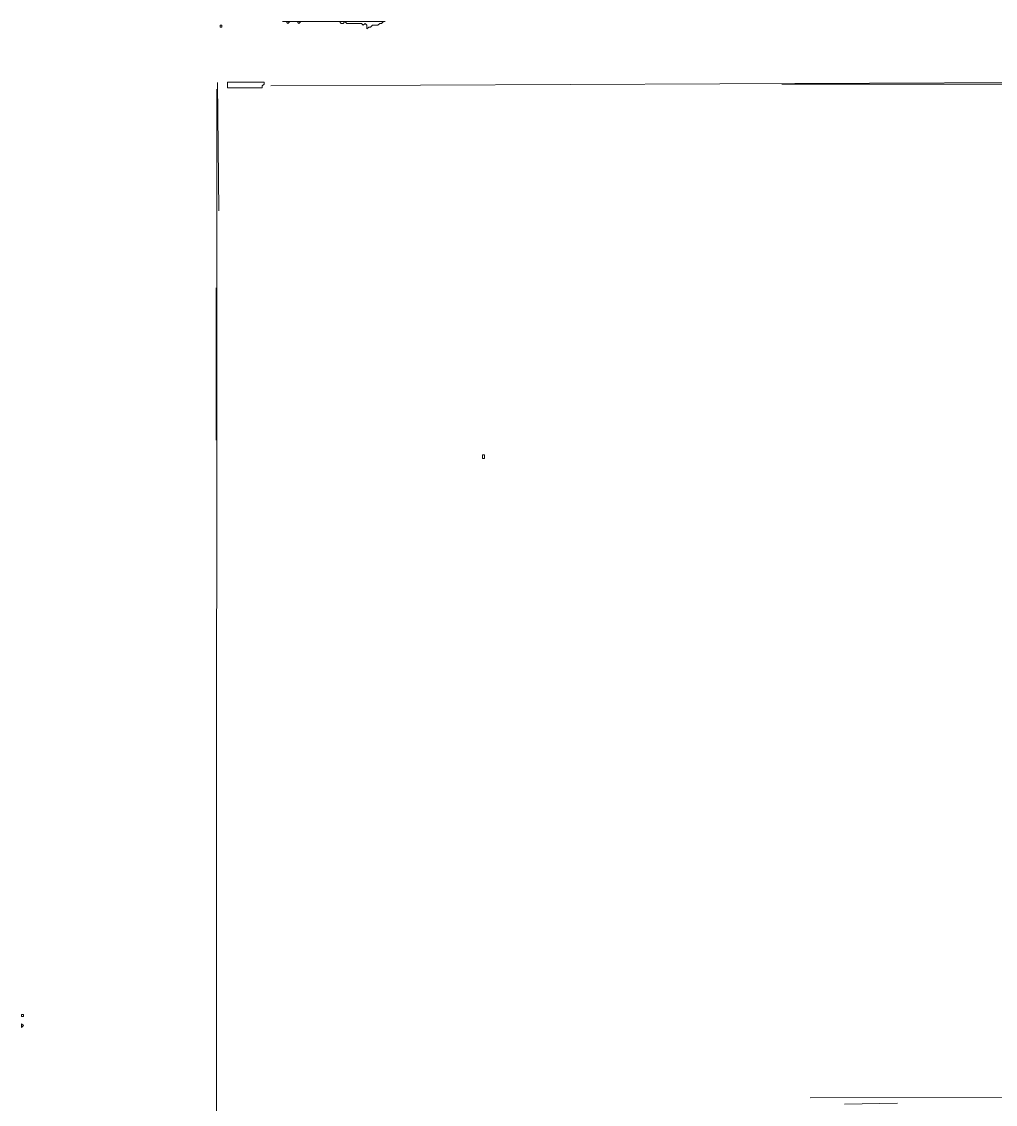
# Model space of a CAD drawing. Extents: x 10 to 1971, y 11 to 1392.
# Drawn here: x 10 to 540, y 802 to 1392 of the extents above; entities that cross this region are included whole.
import ezdxf

# ---------------------------------------------------------------- set-up
doc = ezdxf.new("R2010")
doc.units = 0
doc.layers.add('TRACE_STRAIGHT', color=5, linetype='Continuous', lineweight=0)
doc.layers.add('TRACE_TEXT_SYMBOL', color=6, linetype='Continuous', lineweight=0)

msp = doc.modelspace()

# ---------------------------------------------------------------- linework, layer by layer
at = {"layer": 'TRACE_STRAIGHT', "color": 5}
for p, q in [((116.71, 1358.91), (117.32, 1288.89)), ((145.61, 1357.06), (608.12, 1359.05)), ((424, 1358), (563, 1358)), ((116.02, 758.88), (116.21, 1355.13)), ((116, 1247), (116, 1164)), ((439.38, 805.65), (584.38, 805.84)), ((458.13, 802.2), (486.9, 802.74))]:
    msp.add_line(p, q, dxfattribs=at)
at = {"layer": 'TRACE_TEXT_SYMBOL', "color": 6}
for points in [[(118, 1390), (119, 1390), (119, 1389), (118, 1389)], [(152, 1392), (154, 1392), (155, 1391), (156, 1392), (160, 1392), (161, 1391), (162, 1392), (183, 1392), (184, 1391), (185, 1391), (186, 1392), (187, 1391), (195, 1391), (196, 1390), (197, 1391), (198, 1390), (198, 1388), (199, 1389), (200, 1389), (201, 1390), (204, 1390), (205, 1391), (206, 1391), (207, 1392), (208, 1392)], [(122, 1359), (122, 1356), (141, 1356), (141, 1357), (142, 1358), (142, 1359)], [(261, 1156), (262, 1156), (262, 1154), (261, 1154)], [(10, 851), (11, 851), (11, 850), (10, 850)], [(10, 846), (10, 844), (11, 845)]]:
    msp.add_lwpolyline(points, close=True, dxfattribs=at)

doc.saveas('drawing.dxf')
